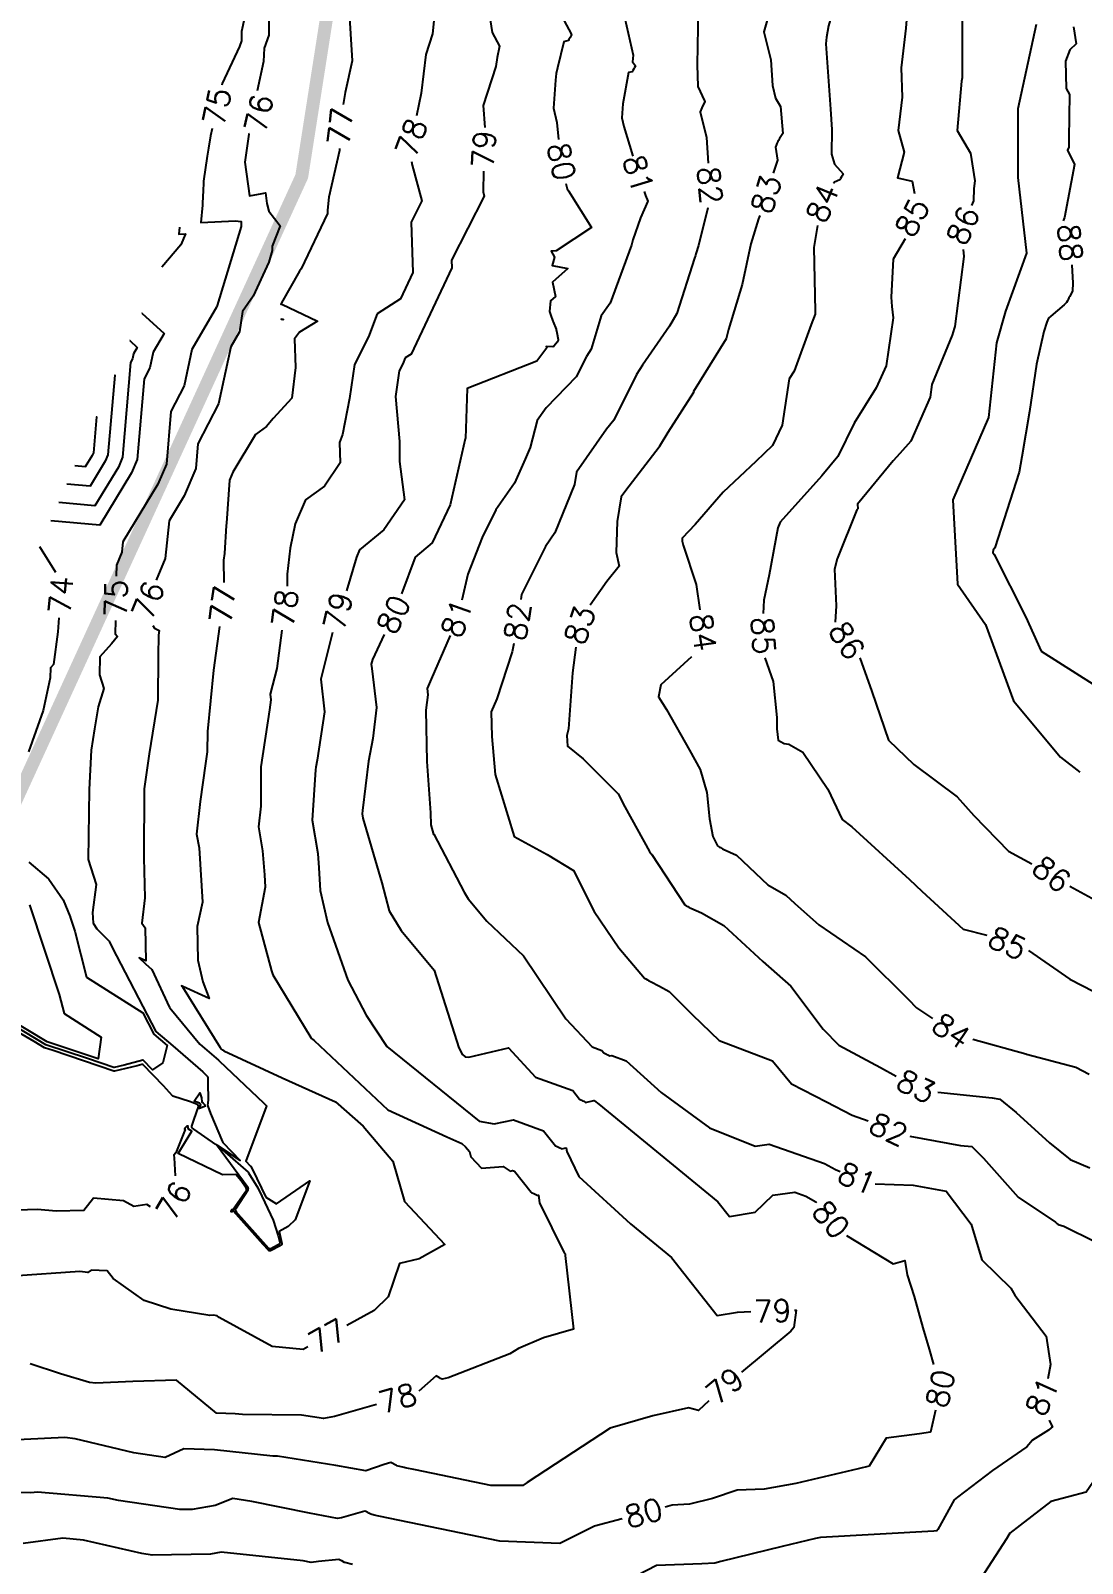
# Model space of a CAD drawing. Header units: metres. Extents: x 729358 to 732680, y 1423022 to 1426117.
# Drawn here: x 730274.8 to 730585.2, y 1424965.1 to 1425417.7 of the extents above; entities that cross this region are included whole.
import ezdxf

# ---------------------------------------------------------------- set-up
doc = ezdxf.new("R2010")
doc.units = ezdxf.units.M
doc.header["$MEASUREMENT"] = 0
doc.linetypes.add('PHANTOM', pattern=[2.5, 1.25, -0.25, 0.25, -0.25, 0.25, -0.25])
for name, color, linetype in [('36Bound', 6, 'PHANTOM'), ('HR36 IE-Exi_Xref$0$CONTOUR', 8, 'Continuous'), ('HR36 IE-Exi_Xref$0$CONTOURINDEX', 10, 'Continuous'), ('HR36 IE-Exi_Xref$0$CONTOURTEXT', 7, 'Continuous')]:
    doc.layers.add(name, color=color, linetype=linetype)
doc.styles.add('HR36 IE-Exi_Xref$0$5mm', font='simplex', dxfattribs={"height": 5})

msp = doc.modelspace()

# ---------------------------------------------------------------- linework, layer by layer
at = {"layer": '36Bound', "const_width": 3.84}
msp.add_lwpolyline([(731089.29, 1424869.87), (731097.59, 1425120.07), (731110.41, 1425192.42), (731138.07, 1425349.11), (731186.64, 1425492.9), (731134.88, 1425523.96), (731220.89, 1425664.9), (730803.81, 1425911.35), (730764.78, 1425842.6), (730723.84, 1425770.49), (730682.74, 1425698.76), (730672.5, 1425703.91), (730659.08, 1425710.65), (730650.07, 1425715.18), (730455.78, 1425812.86), (730385.15, 1425653.57), (730390.36, 1425601.87), (730354.83, 1425374.71), (730264.08, 1425176.5), (730117.5, 1425088.87), (729994.08, 1425024.16), (729814.03, 1424892.64)], dxfattribs=at)
at = {"layer": 'HR36 IE-Exi_Xref$0$CONTOUR', "flags": 128}
for points, elevation in [([(730440.49, 1425515.13), (730435.28, 1425498.98), (730430.82, 1425488.4), (730423.93, 1425473.43), (730423.14, 1425470.52), (730422.47, 1425467.99), (730419.69, 1425455.72), (730417.99, 1425447.72), (730417.43, 1425441.15), (730414.34, 1425437.1), (730412.88, 1425429.71), (730412.57, 1425427.46), (730412.44, 1425427.22), (730412.11, 1425426.57), (730411.99, 1425426.33), (730411.66, 1425425.68), (730409.69, 1425425.94), (730411.01, 1425417.22), (730413.18, 1425413.13), (730412.49, 1425409.83), (730412.16, 1425407.12), (730408.34, 1425395.63), (730408.84, 1425389.15)], 79), ([(730498.28, 1425474.04), (730499.24, 1425463.05), (730498.27, 1425452.36), (730497.97, 1425446.32), (730495.7, 1425434.52), (730494.6, 1425429.1), (730494.1, 1425427.39), (730491.23, 1425417.42), (730493.24, 1425409.16), (730493.79, 1425401.51), (730494.68, 1425397.79), (730496.16, 1425395.39), (730496.78, 1425387.33), (730495.86, 1425385.91), (730495.52, 1425385.28), (730495.39, 1425385.03), (730495.06, 1425384.4), (730494.93, 1425384.14), (730494.67, 1425383.35), (730495.3, 1425379.45), (730494.01, 1425375.65)], 83), ([(730536.22, 1425448.79), (730535.64, 1425447.52), (730533.53, 1425443.03), (730532.37, 1425434.32), (730533.63, 1425424.72), (730533.16, 1425418.46), (730531.78, 1425406.81), (730532.08, 1425398.08), (730530.83, 1425388.3), (730532.67, 1425381.81), (730530.68, 1425374.24), (730534.96, 1425373.29), (730535.65, 1425369.63)], 85), ([(730339.54, 1425428.82), (730337.04, 1425417.46), (730337.04, 1425414.76), (730337.04, 1425414.75), (730336.42, 1425413.06), (730331.35, 1425402.12), (730331.24, 1425401.66)], 75), ([(730368.69, 1425424.81), (730369.73, 1425408.86), (730367.66, 1425399.49), (730367.07, 1425395.96)], 77), ([(730450.22, 1425421.3), (730452.61, 1425410.55), (730452.45, 1425408.57), (730452.45, 1425408.57), (730453.29, 1425407.36), (730453.03, 1425406.87), (730452.84, 1425406.47), (730452.58, 1425405.97), (730452.39, 1425405.58), (730451.3, 1425405.37), (730449.58, 1425396.12), (730449.27, 1425391.96), (730449.85, 1425389.41), (730452.54, 1425380.69)], 81), ([(730571.62, 1425419.57), (730566.17, 1425394.68), (730566.17, 1425374.4), (730568.77, 1425352.03), (730562.53, 1425334.87), (730559.93, 1425325.51), (730557.57, 1425303.55), (730546.98, 1425279.16), (730548.36, 1425254.31), (730556.65, 1425242.35), (730564.94, 1425219.8), (730578.76, 1425203.23), (730584.46, 1425198.76)], 87), ([(730328.37, 1425388.88), (730327.87, 1425386.64), (730327.31, 1425383.02), (730326.96, 1425380.69), (730325.84, 1425373.27), (730325.71, 1425369.96), (730325.68, 1425369.26), (730325.57, 1425366.23), (730325.06, 1425361.05), (730335.26, 1425361.58), (730336.11, 1425361.44), (730336.94, 1425361.4), (730336.98, 1425359.86), (730329.91, 1425336.56), (730329.79, 1425336.31), (730329.71, 1425336.19), (730329.69, 1425336.04), (730322.41, 1425323.55), (730320.1, 1425312.86), (730316.22, 1425305.3), (730314.9, 1425289.77), (730312.39, 1425283.77), (730302.04, 1425266.79), (730301.72, 1425263.78), (730300.16, 1425259.93), (730300.1, 1425256.62)], 75), ([(730366.01, 1425382.9), (730365.99, 1425382.35), (730362.87, 1425368.54), (730362.43, 1425364.71), (730362.39, 1425363.7), (730354.64, 1425347.45), (730354.61, 1425347.44), (730354.62, 1425347.42), (730354.21, 1425346.76), (730348.89, 1425337.34), (730348.66, 1425336.98), (730348.92, 1425336.98), (730359.5, 1425331.92), (730354.15, 1425328.66), (730352.73, 1425326.74), (730352.95, 1425318.28), (730351.94, 1425309.23), (730346.35, 1425303.17), (730344.45, 1425300.82), (730341.22, 1425298.52), (730334.44, 1425287.4), (730333.46, 1425284.97), (730332.62, 1425272.26), (730332.54, 1425271.61), (730331.98, 1425263.33), (730331.77, 1425261.34), (730331.86, 1425254.81)], 77), ([(730408.45, 1425376.29), (730408.36, 1425370.12), (730408.7, 1425368.88), (730399.07, 1425349.99), (730399.16, 1425347.68), (730387.09, 1425322.24), (730385.33, 1425321.1), (730384.67, 1425319.36), (730383.61, 1425317.26), (730382.51, 1425309.67), (730383.72, 1425296.39), (730383.7, 1425290.53), (730385.19, 1425279.24), (730379.03, 1425270.36), (730371.84, 1425264.43), (730371.03, 1425262.28), (730368.06, 1425252.28)], 79), ([(730455.92, 1425370.27), (730456.33, 1425369.07), (730456.99, 1425367.4), (730454.83, 1425362.43), (730452.54, 1425355.93), (730452.14, 1425354.42), (730445.87, 1425337.31), (730443.23, 1425333.57), (730440.29, 1425323.67), (730438.84, 1425321.55), (730435.79, 1425315.48), (730427.01, 1425306.32), (730424.3, 1425302.64), (730422.2, 1425294.68), (730420.75, 1425291.22), (730417.61, 1425284.13), (730412.13, 1425276.24), (730408.05, 1425268.07), (730403.82, 1425257.29), (730402.07, 1425249.56)], 81), ([(730318.71, 1425359.71), (730318.51, 1425357.63), (730320.5, 1425357.74), (730319.13, 1425354.46), (730313.55, 1425347.92)], 74.5), ([(730489.99, 1425363.18), (730489.69, 1425362.21), (730487.39, 1425354.81), (730484.79, 1425342.82), (730480.75, 1425329.51), (730480.13, 1425326.75), (730470.5, 1425311.21), (730470.48, 1425310.85), (730462.93, 1425299.04), (730460.34, 1425294.83), (730460.31, 1425294.76), (730450.44, 1425281.92), (730449.14, 1425280.07), (730447.88, 1425272.77), (730447.59, 1425263.62), (730448.48, 1425259.62), (730444.89, 1425255.09), (730439.94, 1425248.07)], 83), ([(730532.93, 1425356.28), (730529.43, 1425350.25), (730528.85, 1425339.07), (730529.02, 1425336.33), (730529.38, 1425332.97), (730527.36, 1425318.78), (730524.37, 1425312.26), (730517.85, 1425301.8), (730513.09, 1425292.03), (730508.31, 1425286.29), (730496, 1425272.62), (730495.35, 1425270.97), (730492.78, 1425257), (730491.23, 1425249.54), (730491.01, 1425245.63)], 85), ([(730349.29, 1425332.31), (730348.8, 1425332.54), (730349.25, 1425332.54), (730349.48, 1425332.43), (730349.29, 1425332.31)], 76.5), ([(730304.04, 1425326.2), (730304.1, 1425326.22), (730306.29, 1425324.2), (730305.21, 1425322.35), (730304.88, 1425320.82), (730304.32, 1425319.74), (730301.96, 1425291.77), (730300.74, 1425288.87), (730293.78, 1425277.46), (730283.1, 1425278.39)], 73.5), ([(730299.57, 1425316.01), (730299.64, 1425316.03), (730297.64, 1425292.44), (730296.85, 1425290.57), (730292.37, 1425283.2), (730285.47, 1425283.8)], 73), ([(730294.2, 1425303.73), (730294.22, 1425303.74), (730293.33, 1425293.11), (730292.97, 1425292.27), (730290.95, 1425288.95), (730287.84, 1425289.22)], 72.5), ([(730299.87, 1425243.52), (730299.8, 1425239.67), (730300.43, 1425238.79), (730298.64, 1425236.66), (730295.21, 1425232.86), (730295.17, 1425227.54), (730296.46, 1425223.43), (730294.72, 1425218.07), (730293.66, 1425211.55), (730292.67, 1425205.22), (730292.07, 1425193.66), (730291.83, 1425173), (730294.16, 1425165.61), (730293.05, 1425157.38), (730293.26, 1425154.2), (730294.34, 1425152.53), (730297.94, 1425148.84), (730298.08, 1425148.71), (730298.89, 1425146.98), (730311.79, 1425122.21), (730316.74, 1425117.91), (730325.68, 1425110.27), (730326.93, 1425109.04), (730327.02, 1425108.92), (730327.05, 1425108.85), (730327.1, 1425108.65), (730327.09, 1425106.86), (730327.22, 1425102.25), (730327.22, 1425102.17), (730327.22, 1425102.13), (730327.11, 1425101.02), (730327.05, 1425100.47), (730327.05, 1425100.41), (730327.05, 1425100.39), (730327.06, 1425100.35), (730327.1, 1425100.15), (730327.94, 1425098.01), (730331.44, 1425089.62), (730331.48, 1425089.56), (730331.56, 1425089.43), (730336.65, 1425084.09), (730330, 1425088.48), (730339.01, 1425080.64), (730339.1, 1425080.5), (730341.83, 1425076), (730341.83, 1425075.99), (730341.83, 1425075.99), (730341.84, 1425075.98), (730341.84, 1425075.97), (730342.22, 1425075.28), (730346.39, 1425066.5), (730346.39, 1425066.49), (730346.42, 1425066.43), (730347.88, 1425061.84), (730348.34, 1425059.89), (730348.35, 1425059.76), (730348.3, 1425059.58), (730348.3, 1425059.54), (730348.28, 1425059.49), (730348.24, 1425059.45), (730348.1, 1425059.32), (730346.44, 1425058.39), (730345.72, 1425058.03), (730345.6, 1425057.98), (730345.4, 1425058), (730345.37, 1425057.99), (730345.32, 1425058), (730345.28, 1425058.02), (730345.11, 1425058.13), (730335.41, 1425069.04), (730335.52, 1425069.08), (730335.53, 1425069.08), (730335.36, 1425069.16), (730335.33, 1425069.22), (730335.26, 1425069.38), (730335.22, 1425069.47), (730335.21, 1425069.51), (730335.21, 1425069.51), (730335.29, 1425069.75), (730335.33, 1425069.81), (730339, 1425075.41), (730339.01, 1425075.44), (730339.02, 1425075.51), (730339.06, 1425075.59), (730339.08, 1425075.77), (730339.01, 1425075.94), (730338.98, 1425076), (730329.68, 1425088.68), (730329.64, 1425088.73), (730329.56, 1425088.81), (730329.5, 1425088.86), (730329.49, 1425088.87), (730322.95, 1425093.38), (730322.6, 1425093.63), (730322.47, 1425093.75), (730322.38, 1425093.97), (730322.37, 1425094), (730322.39, 1425094.23), (730323.11, 1425096.32), (730324.36, 1425099.97), (730324.38, 1425100.09), (730324.33, 1425100.3), (730324.33, 1425100.31), (730324.33, 1425100.33), (730324.31, 1425100.35), (730324.29, 1425100.36), (730324.16, 1425100.54), (730323.97, 1425100.65), (730321.95, 1425101.38), (730316.78, 1425103.14), (730316.72, 1425103.18), (730314.02, 1425106.13), (730308.02, 1425112.34), (730308, 1425112.37), (730307.82, 1425112.46), (730307.62, 1425112.46), (730306.28, 1425112.09), (730299.59, 1425110.44), (730299.35, 1425110.45), (730281.45, 1425116.56), (730278.93, 1425117.41), (730275.88, 1425119.24), (730268.12, 1425123.79)], 75), ([(730330.55, 1425241.77), (730328.81, 1425228.94), (730326.98, 1425210.82), (730326.95, 1425204.75), (730326.38, 1425201.32), (730324.87, 1425190.13), (730323.81, 1425180.47), (730324.51, 1425176.42), (730325.55, 1425160.41), (730323.97, 1425153.22), (730324.13, 1425143.22), (730325.63, 1425136.9), (730327.52, 1425131.92), (730319.7, 1425135.49), (730319.56, 1425135.62), (730319.34, 1425135.71), (730319.51, 1425135.56), (730319.64, 1425135.4), (730319.65, 1425135.39), (730330.79, 1425117.51), (730331.15, 1425116.94), (730331.33, 1425116.77), (730331.39, 1425116.74), (730331.39, 1425116.74), (730331.82, 1425116.52), (730349.07, 1425108.53), (730364.78, 1425101.38), (730372.98, 1425094.22), (730381.73, 1425083.89), (730385.13, 1425072.02), (730397.04, 1425059.28), (730389.52, 1425055.03), (730383.7, 1425053.7), (730380.36, 1425043.87), (730376.19, 1425039.83), (730368.13, 1425035.4)], 77), ([(730363.94, 1425240.06), (730360.44, 1425226.23), (730361.59, 1425216.58), (730359.36, 1425202.35), (730358.96, 1425200.23), (730358.86, 1425199.43), (730357.93, 1425184.62), (730359.54, 1425174.8), (730359.85, 1425170.48), (730360.24, 1425163.8), (730362.44, 1425154.38), (730368.44, 1425137.34), (730373.83, 1425127.03), (730379.99, 1425117.79), (730407.15, 1425095.7), (730411.63, 1425094.95), (730417.33, 1425096.06), (730426.23, 1425092.82), (730429.71, 1425088.47), (730430.03, 1425088.3), (730430.6, 1425088.01), (730431.17, 1425087.71), (730431.49, 1425087.54), (730432.89, 1425087.86), (730433.06, 1425086.73), (730436.64, 1425079.38), (730451.91, 1425065.39), (730463.97, 1425055.49), (730477.44, 1425038.29), (730483.49, 1425039.32), (730487.38, 1425039.46)], 79), ([(730398.63, 1425239.16), (730393.02, 1425226.2), (730391.81, 1425223.45), (730392.04, 1425221.59), (730391.49, 1425217.12), (730391.77, 1425201.97), (730392.83, 1425186.8), (730392.94, 1425183.22), (730393.72, 1425180.39), (730393.77, 1425180.43), (730402.75, 1425163.31), (730403.98, 1425161.32), (730409.42, 1425154.76), (730420.29, 1425144.49), (730432.81, 1425125.92), (730440.5, 1425117.68), (730443.42, 1425116.61), (730443.96, 1425115.94), (730444.75, 1425115.52), (730444.84, 1425115.47), (730444.93, 1425115.43), (730445.72, 1425115), (730446.37, 1425115.15), (730450.62, 1425113.53), (730460.89, 1425104.19), (730475.22, 1425093.76), (730488.67, 1425088.37), (730492.83, 1425088.92), (730509.16, 1425083.23), (730512.34, 1425081.45), (730513.71, 1425080.88)], 81), ([(730435.76, 1425235.66), (730434.7, 1425228.08), (730433.6, 1425211.55), (730433.07, 1425209.56), (730433.3, 1425206.45), (730437.91, 1425202.75), (730448.26, 1425192.41), (730448.25, 1425192.39), (730450.18, 1425188.53), (730457.49, 1425175.35), (730457.82, 1425174.8), (730457.91, 1425174.65), (730458.12, 1425174.43), (730467.89, 1425159.55), (730468.31, 1425159.32), (730468.76, 1425159.07), (730469.18, 1425158.84), (730469.64, 1425158.59), (730472.85, 1425157.28), (730479.45, 1425153.54), (730490.94, 1425142.87), (730499.2, 1425135.59), (730508.75, 1425122.92), (730513.36, 1425118.11), (730525.67, 1425111.6), (730530.32, 1425109)], 83), ([(730491.49, 1425232.54), (730494.02, 1425225.5), (730495.1, 1425214.89), (730495.1, 1425211.6), (730495.44, 1425208.23), (730496.11, 1425207.85), (730496.31, 1425207.73), (730496.98, 1425207.35), (730497.18, 1425207.24), (730498.55, 1425207.08), (730502.75, 1425204.7), (730510.08, 1425193.75), (730514.34, 1425184.75), (730517.18, 1425182.61), (730534.26, 1425167.12), (730537.85, 1425163.62), (730550.06, 1425152.37), (730557.01, 1425150.64)], 85), ([(730274.49, 1425159.63), (730283.24, 1425133.16), (730284.68, 1425127.49), (730295.63, 1425120.52), (730294.69, 1425114.15), (730279.65, 1425119.18), (730252.98, 1425135.18)], 73), ([(730569.33, 1425146.09), (730581.57, 1425137.64), (730595.47, 1425130.5)], 85), ([(730325.62, 1425101.16), (730326.23, 1425100.54), (730326.2, 1425100.48), (730326.27, 1425100.43), (730326.24, 1425100.41), (730326.42, 1425100.19), (730324.68, 1425099.43), (730324.99, 1425100.34), (730325, 1425100.36), (730324.99, 1425100.39), (730325.01, 1425100.49), (730324.97, 1425100.7), (730324.86, 1425100.87), (730324.68, 1425100.97), (730324.65, 1425101), (730324.62, 1425101.02), (730323.03, 1425101.59), (730324.73, 1425104.04), (730325.2, 1425102.64), (730325.32, 1425101.4), (730325.33, 1425101.37), (730325.53, 1425101.31), (730325.62, 1425101.16)], 74.5), ([(730542.6, 1425104.31), (730558.57, 1425102.64), (730560.92, 1425102.21), (730565.66, 1425098.28), (730575.56, 1425089.29), (730581.64, 1425084.38), (730587.45, 1425081.93)], 83), ([(730524.04, 1425077.18), (730535.34, 1425076.8), (730545, 1425075.01), (730552.44, 1425065.3), (730555.56, 1425054.8), (730564.13, 1425046.4), (730565.32, 1425044.35), (730567.83, 1425041.01), (730574.53, 1425032.21), (730575.85, 1425023.87), (730575.04, 1425019.64)], 81), ([(730334.1, 1425069.53), (730334.02, 1425069.4), (730333.92, 1425069.08), (730334.15, 1425069.01), (730334.41, 1425069.01), (730334.32, 1425069.11), (730334.32, 1425069.11), (730334.32, 1425069.11), (730334.3, 1425069.35), (730334.25, 1425069.51), (730334.23, 1425069.6), (730334.1, 1425069.53)], 76.5), ([(730356.65, 1425029.09), (730355.22, 1425028.3), (730346.09, 1425029.14), (730330.46, 1425037.74), (730329.86, 1425038.26), (730329.86, 1425038.27), (730328.75, 1425038.39), (730327.68, 1425038.28), (730316.15, 1425040.19), (730308.32, 1425042.74), (730299.17, 1425049.28), (730297.41, 1425051.48), (730292.64, 1425051.74), (730291.68, 1425050.98), (730289.31, 1425051.3), (730269.57, 1425049.9)], 77), ([(730500.23, 1425039.89), (730500.81, 1425039.91), (730500.04, 1425034.76), (730499.19, 1425033.66), (730484.63, 1425021.64)], 79), ([(730474.99, 1425013.12), (730471.98, 1425010.25), (730469, 1425011.08), (730458.49, 1425008.68), (730445.91, 1425005.02), (730421.33, 1424989.03), (730420.1, 1424988.14), (730410.68, 1424988.13), (730388.39, 1424992.73), (730385.32, 1424993.37), (730385.07, 1424993.43), (730382.9, 1424993.98), (730382.78, 1424994.04), (730382.02, 1424994.44), (730381.9, 1424994.51), (730381.13, 1424994.91), (730379.13, 1424994.32), (730373.74, 1424992.48), (730364.89, 1424994), (730347.66, 1424996.75), (730346.29, 1424996.76), (730329.04, 1424998.69), (730320.02, 1424998.96), (730314.51, 1424996.37), (730305.28, 1424997.75), (730287.97, 1425001.93), (730284.86, 1425002.25), (730260.76, 1425001.16)], 79), ([(730575.42, 1425007.44), (730576.15, 1425005.97), (730576.4, 1425005.42), (730576.05, 1425005.15), (730575.28, 1425004.49), (730570.48, 1425001.51), (730568.81, 1424999.53), (730558.75, 1424992.52), (730548.43, 1424984.71), (730547.36, 1424983.88), (730542.55, 1424975.17), (730542.24, 1424974.69), (730542.24, 1424974.69), (730541.4, 1424974.59), (730507.94, 1424972.79), (730506.5, 1424972.5), (730496.65, 1424970.1), (730478.57, 1424965.64), (730476.72, 1424965.19), (730472.94, 1424964.95), (730459.56, 1424964.5), (730450.76, 1424960), (730445.9, 1424957.55)], 81), ([(730369.77, 1424964.78), (730367.53, 1424965.36), (730367.43, 1424965.41), (730366.64, 1424965.83), (730366.55, 1424965.88), (730365.76, 1424966.3), (730359.78, 1424965.7), (730357.63, 1424965.4), (730355.28, 1424965.85), (730331.01, 1424968.41), (730327.87, 1424967.88), (730310.71, 1424967.55), (730307.59, 1424968.01), (730290.41, 1424972.02), (730284.34, 1424972.54), (730272.62, 1424971.02)], 81)]:
    msp.add_lwpolyline(points, dxfattribs=dict(at, elevation=elevation))
at = {"layer": 'HR36 IE-Exi_Xref$0$CONTOURINDEX', "flags": 128}
for points, elevation in [([(730486.63, 1425481.68), (730485.7, 1425476.05), (730482.08, 1425468.5), (730479.92, 1425452.07), (730479.04, 1425450.86), (730478.86, 1425449.76), (730472.37, 1425434.63), (730471.91, 1425433.51), (730471.89, 1425433.38), (730471.76, 1425418.64), (730471.56, 1425407.66), (730471.73, 1425401.26), (730471.73, 1425401.26), (730473.68, 1425397), (730473.68, 1425397), (730473.76, 1425396.78), (730473.76, 1425396.77), (730473.34, 1425395.88), (730473.33, 1425395.87), (730472.91, 1425394.97), (730472.4, 1425393.77), (730474.29, 1425386.23), (730474.77, 1425378.61)], 82), ([(730519.64, 1425459.65), (730517.35, 1425454.65), (730516.22, 1425446.86), (730514.73, 1425435.32), (730514.04, 1425431.92), (730510.32, 1425419.17), (730509.72, 1425415.85), (730509.49, 1425413.8), (730510.89, 1425394.6), (730511.33, 1425388.52), (730511.2, 1425381.3), (730512.04, 1425378.32), (730514.66, 1425375.42), (730514.37, 1425374.91), (730514.17, 1425374.55), (730513.88, 1425374.04), (730513.67, 1425373.68), (730512.03, 1425372.96), (730511.8, 1425372.65)], 84), ([(730552.45, 1425437.67), (730550.6, 1425433.79), (730549.58, 1425429.06), (730549.78, 1425421.62), (730549.78, 1425406.6), (730549.72, 1425403.81), (730549.56, 1425402.8), (730548.27, 1425388.21), (730552.23, 1425381.53), (730553.46, 1425373.38), (730553.22, 1425371.12), (730553.1, 1425367.46), (730552.52, 1425366.1)], 86), ([(730345.16, 1425427.87), (730345.14, 1425416.43), (730345.14, 1425416.4), (730343.73, 1425412.57), (730343.57, 1425408.65), (730341.7, 1425399.98)], 76), ([(730394.62, 1425428.4), (730393.39, 1425416.81), (730391.46, 1425410.71), (730390.1, 1425399.3), (730388.69, 1425392.55)], 78), ([(730432.14, 1425420.84), (730434.46, 1425416.61), (730434.32, 1425416.33), (730434.02, 1425415.72), (730433.71, 1425415.1), (730433.57, 1425414.82), (730432.21, 1425414.46), (730430.28, 1425406.74), (730429.93, 1425405.07), (730429.69, 1425403.09), (730429.13, 1425394.88), (730430.09, 1425390.65), (730430.61, 1425385.57)], 80), ([(730582.58, 1425418.83), (730583.39, 1425413.83), (730581.54, 1425412.12), (730580.26, 1425408.72), (730580.46, 1425400.62), (730581.42, 1425398.87), (730581.25, 1425385.85), (730581.21, 1425383.33), (730580.86, 1425382.44), (730582.91, 1425378.2), (730579.98, 1425362.57), (730579.59, 1425361.54)], 88), ([(730339.43, 1425387.32), (730339.23, 1425387.19), (730337.98, 1425378.92), (730339.36, 1425369.01), (730343.15, 1425369.62), (730344.13, 1425369.82), (730344.48, 1425366.67), (730345.14, 1425364.48), (730348.47, 1425360.13), (730346.12, 1425354.09), (730346.14, 1425352.84), (730345.1, 1425349.39), (730340.53, 1425339.36), (730337.35, 1425334.79), (730336.5, 1425328.85), (730333.88, 1425324.35), (730330.25, 1425307.55), (730324.15, 1425295.68), (730323.53, 1425288.43), (730320.16, 1425280.38), (730315.68, 1425273.02), (730314.5, 1425261.9), (730311.9, 1425255.48)], 76), ([(730387.25, 1425379.12), (730387.43, 1425377.98), (730390.3, 1425367.52), (730387.09, 1425361.21), (730387.62, 1425346.3), (730383.94, 1425338.54), (730377.12, 1425334.12), (730374.52, 1425327.36), (730370.43, 1425319.17), (730368.97, 1425309.13), (730366.87, 1425298.51), (730365.97, 1425296.17), (730366.18, 1425290.16), (730361.54, 1425283.21), (730355.9, 1425279.16), (730352.84, 1425272.07), (730351.42, 1425264.96), (730350.5, 1425257.2), (730350.55, 1425253.71)], 78), ([(730432.8, 1425372.65), (730433.14, 1425371), (730433.59, 1425370.44), (730440.4, 1425359.64), (730429.94, 1425352.68), (730428.44, 1425352.58), (730429.39, 1425350.86), (730428.78, 1425348.39), (730433.35, 1425347.52), (730428.83, 1425343.42), (730429.68, 1425339.26), (730428.27, 1425337.93), (730427.94, 1425334.79), (730428.21, 1425333.89), (730428.94, 1425331.95), (730429.06, 1425331.71), (730429.96, 1425329.55), (730429.97, 1425329.52), (730430.11, 1425328.59), (730430.51, 1425326.52), (730430.51, 1425326.51), (730430.51, 1425326.46), (730430.51, 1425326.41), (730430.5, 1425326.36), (730430.49, 1425326.3), (730430.48, 1425326.25), (730430.46, 1425326.2), (730430.43, 1425326.16), (730430.4, 1425326.11), (730430.18, 1425325.79), (730429.36, 1425324.67), (730429.35, 1425324.66), (730429.32, 1425324.62), (730429.28, 1425324.58), (730429.24, 1425324.54), (730429.2, 1425324.51), (730429.15, 1425324.48), (730429.11, 1425324.45), (730429.07, 1425324.43), (730429.03, 1425324.42), (730428.99, 1425324.41), (730428.96, 1425324.41), (730426.97, 1425324.52), (730427.18, 1425324.08), (730424.19, 1425320.16), (730403.67, 1425312.04), (730403.14, 1425297.31), (730403.14, 1425297.29), (730403.13, 1425297.27), (730403.1, 1425297.22), (730398.63, 1425277.72), (730393.37, 1425266.46), (730388.31, 1425262.28), (730384.24, 1425251.48)], 80), ([(730474.71, 1425365.44), (730471.9, 1425354.32), (730471.14, 1425351.86), (730471.02, 1425351.32), (730470.79, 1425350.56), (730465.58, 1425334.18), (730463.34, 1425330.5), (730455.36, 1425318.92), (730453.68, 1425316.2), (730446.9, 1425302.74), (730444.81, 1425300.02), (730435.93, 1425287.36), (730435.3, 1425283.72), (730429.54, 1425269.45), (730426.75, 1425265.37), (730419.68, 1425251.25), (730419.46, 1425249.72)], 82), ([(730507.01, 1425360.21), (730505.93, 1425353.68), (730506.4, 1425334.94), (730506.38, 1425334.06), (730505.16, 1425331), (730500.15, 1425317.14), (730498.71, 1425314.9), (730496.66, 1425301.26), (730493.79, 1425295.27), (730488.84, 1425290.52), (730479.19, 1425281.44), (730470.94, 1425271.93), (730467.16, 1425267.91), (730467.14, 1425267.02), (730467.41, 1425265.8), (730471.23, 1425254.22), (730472.34, 1425246.68)], 84), ([(730550.07, 1425353.16), (730550.26, 1425351.07), (730547.56, 1425330.38), (730547.44, 1425329.77), (730546.83, 1425327.82), (730540.82, 1425313.21), (730540.82, 1425313.21), (730540.32, 1425309.47), (730534.6, 1425296.48), (730534.6, 1425296.48), (730531.32, 1425292.86), (730531.32, 1425292.85), (730529.43, 1425290.75), (730518.91, 1425277.9), (730518.91, 1425277.9), (730518.95, 1425276.56), (730518.95, 1425276.56), (730518.65, 1425276.24), (730512.91, 1425261.79), (730512.07, 1425258.71), (730512.58, 1425247.88), (730512.23, 1425243.05)], 86), ([(730582.13, 1425348.62), (730582.42, 1425343.15), (730582.28, 1425340.9), (730582.28, 1425340.9), (730581.53, 1425339.25), (730581.29, 1425338.82), (730581.06, 1425338.37), (730580.81, 1425337.94), (730580.58, 1425337.49), (730579.86, 1425336.73), (730577.92, 1425335.07), (730575.97, 1425333.46), (730575.28, 1425332.81), (730574.74, 1425331.64), (730573.89, 1425328.88), (730571.72, 1425319.25), (730569.66, 1425305.3), (730567.34, 1425291.88), (730566.57, 1425287.38), (730559.44, 1425265.06), (730558.95, 1425264.31), (730558.83, 1425263.68), (730559.21, 1425263.09), (730568.59, 1425244.57), (730573.08, 1425234.51), (730588.46, 1425224.73)], 88), ([(730307.59, 1425334.32), (730307.63, 1425334.33), (730314.17, 1425328.28), (730310.94, 1425322.75), (730309.95, 1425318.16), (730308.29, 1425314.93), (730306.27, 1425291.1), (730304.62, 1425287.17), (730295.2, 1425271.71), (730280.73, 1425272.97)], 74), ([(730277.41, 1425265.41), (730282.11, 1425257.84)], 74), ([(730283.17, 1425244.36), (730282.81, 1425240.22), (730281.54, 1425230.6), (730280.62, 1425229.58), (730280.6, 1425226.67), (730278.5, 1425217.03), (730274.16, 1425204.8)], 74), ([(730310.83, 1425242.04), (730311.34, 1425241.32), (730312.77, 1425240.57), (730312.52, 1425239.24), (730312.42, 1425233.14), (730312.35, 1425219.99), (730309.76, 1425204.22), (730308.36, 1425193.86), (730308.2, 1425173.49), (730308.55, 1425161.68), (730307.63, 1425154.14), (730308.61, 1425152.8), (730308.8, 1425143.05), (730306.85, 1425143.93), (730308.71, 1425142.21), (730310.57, 1425140.49), (730315.79, 1425129.31), (730315.87, 1425129.19), (730324.76, 1425118.43), (730330.22, 1425113.74), (730330.38, 1425113.6), (730330.43, 1425113.55), (730330.45, 1425113.53), (730330.46, 1425113.51), (730343.61, 1425100.99), (730344.39, 1425100.25), (730344.45, 1425100.19), (730344.4, 1425100.1), (730344.3, 1425099.93), (730338.34, 1425083.91), (730339.65, 1425082.53), (730339.66, 1425082.52), (730339.76, 1425082.38), (730339.76, 1425082.36), (730340.25, 1425081.42), (730340.25, 1425081.42), (730344.19, 1425073.3), (730347.38, 1425071.3), (730357.25, 1425078.07), (730352.86, 1425066.61), (730352.85, 1425066.56), (730350.8, 1425064.59), (730348.14, 1425063.14), (730348.96, 1425059.62), (730348.97, 1425059.61), (730348.96, 1425059.59), (730348.97, 1425059.43), (730348.89, 1425059.22), (730348.72, 1425059.07), (730348.7, 1425059.06), (730348.48, 1425058.94), (730345.57, 1425057.47), (730345.55, 1425057.46), (730345.52, 1425057.46), (730345.39, 1425057.42), (730345.18, 1425057.44), (730345, 1425057.56), (730344.97, 1425057.58), (730343.44, 1425059.31), (730334.66, 1425069.12), (730334.63, 1425069.16), (730334.62, 1425069.25), (730334.59, 1425069.67), (730334.61, 1425069.74), (730337.8, 1425074.33), (730338.49, 1425075.37), (730338.54, 1425075.48), (730338.56, 1425075.69), (730338.57, 1425075.71), (730338.57, 1425075.74), (730338.56, 1425075.77), (730338.47, 1425075.97), (730336.91, 1425078.09), (730335.36, 1425079.98), (730331.42, 1425079.82), (730318.33, 1425086.17), (730318.33, 1425086.17), (730322.4, 1425092.72), (730321.45, 1425093.38), (730321.44, 1425093.39), (730321.44, 1425093.41), (730321.23, 1425094.02), (730321.23, 1425094.02), (730321.3, 1425094.21), (730321.06, 1425094.25), (730320.88, 1425094.24), (730320.29, 1425093.61), (730320.18, 1425093.38), (730320.38, 1425093.24), (730317.63, 1425086.4), (730317.07, 1425085.68), (730317.13, 1425084.86), (730317.43, 1425079.52)], 76), ([(730348.98, 1425240.71), (730347.44, 1425229.34), (730345.54, 1425221.82), (730345.74, 1425220.16), (730345.27, 1425217.16), (730342.74, 1425200.34), (730342.71, 1425188.69), (730342.05, 1425182.65), (730343.28, 1425175.51), (730343.8, 1425168.48), (730344.01, 1425164.82), (730342.08, 1425154.37), (730345.92, 1425140.13), (730346.34, 1425138.96), (730357.54, 1425120.43), (730357.72, 1425120.16), (730358.5, 1425119.52), (730380.26, 1425099.07), (730397.66, 1425091.09), (730402.07, 1425089.08), (730403.15, 1425088.14), (730404.31, 1425086.77), (730404.76, 1425085.21), (730407.88, 1425081.87), (730414.24, 1425082.28), (730416.3, 1425080.97), (730417.08, 1425081.12), (730417.64, 1425080.92), (730422.59, 1425074.73), (730422.67, 1425074.69), (730423.48, 1425074.27), (730424.29, 1425073.85), (730424.37, 1425073.81), (730424.71, 1425073.89), (730425.05, 1425071.61), (730432.25, 1425056.81), (730432.55, 1425056.53), (730432.61, 1425056.04), (730435.06, 1425034.33), (730426.15, 1425031.71), (730418.81, 1425028.56), (730416.23, 1425026.99), (730398, 1425019.93), (730396.24, 1425019.55), (730395.83, 1425019.76), (730395.35, 1425020.01), (730394.95, 1425020.22), (730394.46, 1425020.47), (730389.36, 1425016)], 78), ([(730379.13, 1425239.42), (730375.69, 1425232.06), (730375.34, 1425230.65), (730375.49, 1425229.41), (730376.94, 1425217.85), (730375.82, 1425208.75), (730374.57, 1425202.06), (730372.75, 1425187.41), (730372.69, 1425186.47), (730372.89, 1425185.23), (730378.49, 1425166.12), (730380.62, 1425157.86), (730384.18, 1425152.06), (730393.95, 1425140.3), (730401.22, 1425117.35), (730402.08, 1425115.71), (730402.27, 1425115.42), (730403.11, 1425114.74), (730404.1, 1425114.57), (730415.82, 1425117.35), (730423.87, 1425108.71), (730434.83, 1425104.72), (730436.84, 1425102.21), (730437.39, 1425101.91), (730437.72, 1425101.74), (730438.05, 1425101.57), (730438.6, 1425101.27), (730441.04, 1425101.82), (730441.09, 1425101.8), (730441.23, 1425101.68), (730442.49, 1425100.76), (730477.66, 1425071.89), (730481.08, 1425067.53), (730488.65, 1425068.82), (730493.85, 1425073.83), (730500.37, 1425074.7), (730503.61, 1425073.57), (730506.61, 1425071.89), (730506.8, 1425071.66)], 80), ([(730417.4, 1425236.79), (730416.97, 1425234.3), (730412.38, 1425220.43), (730410.78, 1425216.58), (730410.9, 1425209.29), (730411.9, 1425198.13), (730417.55, 1425179.73), (730427.23, 1425174.48), (730435.01, 1425169.73), (730441.16, 1425157.67), (730448.43, 1425146.92), (730455.97, 1425137.92), (730456.38, 1425137.7), (730456.85, 1425137.44), (730457.32, 1425137.18), (730457.73, 1425136.96), (730460.39, 1425135.53), (730463.24, 1425134.01), (730470.2, 1425127.15), (730477.99, 1425119.49), (730493.82, 1425113.48), (730499.39, 1425106.73), (730509.7, 1425101.42), (730517.28, 1425097.49), (730521.97, 1425095.79)], 82), ([(730469.9, 1425232.85), (730460.86, 1425224.61), (730460.08, 1425221.06), (730462.52, 1425217.25), (730462.52, 1425217.24), (730469.27, 1425205.27), (730472.38, 1425199.52), (730474.37, 1425192.81), (730475.23, 1425185.04), (730476.12, 1425179.73), (730477.52, 1425177.02), (730478.16, 1425176.66), (730478.39, 1425176.52), (730479.03, 1425176.16), (730479.26, 1425176.03), (730483.15, 1425174.29), (730492.35, 1425165.5), (730497.75, 1425162.44), (730500.37, 1425160.01), (730507.5, 1425153.72), (730521.27, 1425144.26), (730533.94, 1425131.66), (730536.28, 1425129.21), (730539.86, 1425126.83), (730541.03, 1425126.05)], 84), ([(730519.59, 1425232.49), (730523.1, 1425222.62), (730527.98, 1425208.21), (730535.52, 1425201.02), (730548.24, 1425191.47), (730553.19, 1425186), (730563.39, 1425175.49), (730570.36, 1425171.68)], 86), ([(730581.49, 1425165.06), (730593.46, 1425158.57), (730609.21, 1425147.26), (730609.24, 1425147.23), (730610.19, 1425146.68), (730621.5, 1425140), (730621.71, 1425140), (730635.31, 1425135.97), (730637.42, 1425135.03), (730650.09, 1425132.24), (730651.57, 1425133.69), (730659.47, 1425129.83), (730659.65, 1425130.07), (730667.06, 1425138.69), (730676.61, 1425152.21), (730682.43, 1425160.53), (730685.83, 1425165.16), (730688.14, 1425168.48), (730698.92, 1425187.37), (730701.05, 1425190.84), (730702.6, 1425193.44)], 86), ([(730274.31, 1425172.2), (730280.04, 1425167.31), (730280.09, 1425167.25), (730280.13, 1425167.21), (730284.41, 1425161.06), (730286.49, 1425156.07), (730286.51, 1425156), (730287.89, 1425151.82), (730291.34, 1425138.23), (730307.94, 1425127.66), (730311.18, 1425121.44), (730315.06, 1425118.07), (730313.79, 1425112.97), (730310.76, 1425110.87), (730308.02, 1425113.7), (730308.02, 1425113.71), (730307.97, 1425113.74), (730307.91, 1425113.74), (730302.39, 1425112.23), (730299.48, 1425111.52), (730299.38, 1425111.52), (730291.57, 1425114.18), (730279.29, 1425118.3), (730264.43, 1425127.21)], 74), ([(730552.95, 1425119.88), (730568.56, 1425115.59), (730568.79, 1425115.54), (730583.32, 1425111.63), (730587.2, 1425109.6)], 84), ([(730534.3, 1425091.24), (730549.25, 1425088.57), (730552.63, 1425088.26), (730556.04, 1425084.8), (730566.26, 1425073.23), (730577.33, 1425065.89), (730577.73, 1425065.49), (730578.05, 1425065.2), (730579.78, 1425064.66), (730588.94, 1425060.16), (730590.5, 1425059.36), (730592.54, 1425057.96), (730599.11, 1425045.35), (730601.1, 1425035.93), (730598.67, 1425020.37), (730602.69, 1425017.65)], 82), ([(730310.18, 1425070.39), (730309.1, 1425071.09), (730305.27, 1425070.53), (730302.19, 1425072.22), (730293.35, 1425073.01), (730290.52, 1425069.37), (730282.38, 1425069.15), (730276.83, 1425069.64), (730268.04, 1425069.35)], 76), ([(730515.64, 1425061.98), (730529.39, 1425053.55), (730532.87, 1425054.53), (730533.5, 1425050.35), (730535.62, 1425043.91), (730538.16, 1425034.68), (730539.99, 1425028.35), (730541.34, 1425023.89)], 80), ([(730376.86, 1425012.08), (730364.49, 1425008.5), (730361.2, 1425007.88), (730354.74, 1425008.91), (730337.31, 1425009.07), (730335.14, 1425009.32), (730329.66, 1425009.48), (730317.85, 1425019.19), (730304.99, 1425018.79), (730294.08, 1425018.32), (730292.19, 1425018.54), (730283.58, 1425021.08), (730274.68, 1425024.05)], 78), ([(730599.97, 1425007.11), (730597.74, 1425004.62), (730597.46, 1425000.93), (730597.65, 1425000.53), (730594.58, 1424998.13), (730586.32, 1424986.12), (730575.89, 1424983.4), (730566.84, 1424976.42), (730563.79, 1424974.07), (730562.84, 1424972.35), (730554.17, 1424958.94), (730554.16, 1424958.93), (730530.72, 1424956.06), (730524.09, 1424955.7), (730492.78, 1424949.33), (730491.13, 1424948.93), (730477.76, 1424948.6), (730468.98, 1424948.09), (730465.88, 1424944.64), (730458.55, 1424936.72), (730438.33, 1424939.03), (730436.28, 1424939.1)], 82), ([(730541.88, 1425010.34), (730540.42, 1425003.91), (730537.14, 1425003.38), (730527.33, 1425002.08), (730522.33, 1424993.8), (730519.02, 1424993.08), (730500.67, 1424988.76), (730491.35, 1424987.02), (730483.36, 1424986.75), (730476.09, 1424984.26), (730469.23, 1424982.62), (730464.17, 1424982.3), (730462.06, 1424981.73)], 80), ([(730449.41, 1424978.33), (730441.2, 1424976.13), (730430.97, 1424970.95), (730413.29, 1424971.67), (730395.73, 1424975.3), (730377.61, 1424979.05), (730376.16, 1424979.41), (730375.2, 1424979.65), (730374.65, 1424979.94), (730374.31, 1424980.12), (730373.77, 1424980.41), (730373.43, 1424980.59), (730366.58, 1424978.56), (730365.37, 1424978.39), (730357.1, 1424980), (730340.05, 1424983.44), (730334.45, 1424984.32), (730329.24, 1424982.19), (730322.53, 1424981.06), (730318.83, 1424980.99), (730300.72, 1424983.68), (730297.55, 1424984.42), (730276.86, 1424986.2), (730274.89, 1424985.94), (730253.29, 1424986.35)], 80)]:
    msp.add_lwpolyline(points, dxfattribs=dict(at, elevation=elevation))

# ---------------------------------------------------------------- texts
at = {"layer": 'HR36 IE-Exi_Xref$0$CONTOURTEXT', "char_height": 6.5, "attachment_point": 5, "style": 'HR36 IE-Exi_Xref$0$5mm'}
for s, insert, rotation in [('{75}', (730329.8, 1425395.27, 75), 77.3946), ('{76}', (730342.15, 1425393.3, 76), 77.6818), ('{77}', (730366.2, 1425389.47, 77), 83.2429), ('{78}', (730387.18, 1425386.13, 78), 69.7193), ('{79}', (730408.55, 1425382.72, 79), 86.3846), ('{80}', (730431.5, 1425379.07, 80), 281.5166), ('{81}', (730454.16, 1425375.46, 81), 287.1472), ('{82}', (730475.31, 1425372.09, 82), 275.9069), ('{83}', (730491.92, 1425369.44, 83), 72.8921), ('{84}', (730508.51, 1425366.8, 84), 67.7408), ('{85}', (730535.03, 1425362.57, 85), 62.4503), ('{86}', (730549.98, 1425360.19, 86), 66.7917), ('{88}', (730581.6, 1425355.15, 88), 275.3503), ('{74}', (730283.74, 1425251.01, 74), 85.0885), ('{75}', (730299.99, 1425250.07, 75), 88.9782), ('{76}', (730309.48, 1425249.52, 76), 67.9242), ('{77}', (730331.43, 1425248.26, 77), 82.2833), ('{78}', (730349.86, 1425247.2, 78), 82.2833), ('{79}', (730365.52, 1425246.3, 79), 75.7989), ('{80}', (730381.89, 1425245.35, 80), 65.0073), ('{81}', (730400.59, 1425244.28, 81), 70.8061), ('{82}', (730418.49, 1425243.25, 82), 81.5039), ('{83}', (730436.9, 1425242.19, 83), 71.5095), ('{84}', (730473.32, 1425240.09, 84), 278.3892), ('{85}', (730491.03, 1425239.07, 85), 273.8237), ('{86}', (730515.71, 1425237.65, 86), 302.2717), ('{86}', (730576.15, 1425168.67, 86), 322.434), ('{85}', (730563.13, 1425148.28, 85), 335.1476), ('{84}', (730546.58, 1425122.34, 84), 326.2238), ('{83}', (730536.14, 1425106, 83), 334.4091), ('{82}', (730528.02, 1425093.27, 82), 334.9085), ('{81}', (730518.77, 1425078.79, 81), 337.5461), ('{76}', (730317.09, 1425072.25, 76), 59.3275), ('{80}', (730511.04, 1425066.66, 80), 310.2988), ('{79}', (730493.81, 1425039.67, 79), 1.9452), ('{77}', (730362.39, 1425032.24, 77), 28.8032), ('{79}', (730479.68, 1425017.54, 79), 39.569), ('{80}', (730543.33, 1425016.73, 80), 77.2019), ('{78}', (730383.15, 1425013.91, 78), 16.1678), ('{81}', (730573.34, 1425014.4, 81), 65.5072), ('{80}', (730455.74, 1424980.03, 80), 15.0341)]:
    msp.add_mtext(s, dxfattribs=dict(at, insert=insert, rotation=rotation))

doc.saveas('drawing.dxf')
